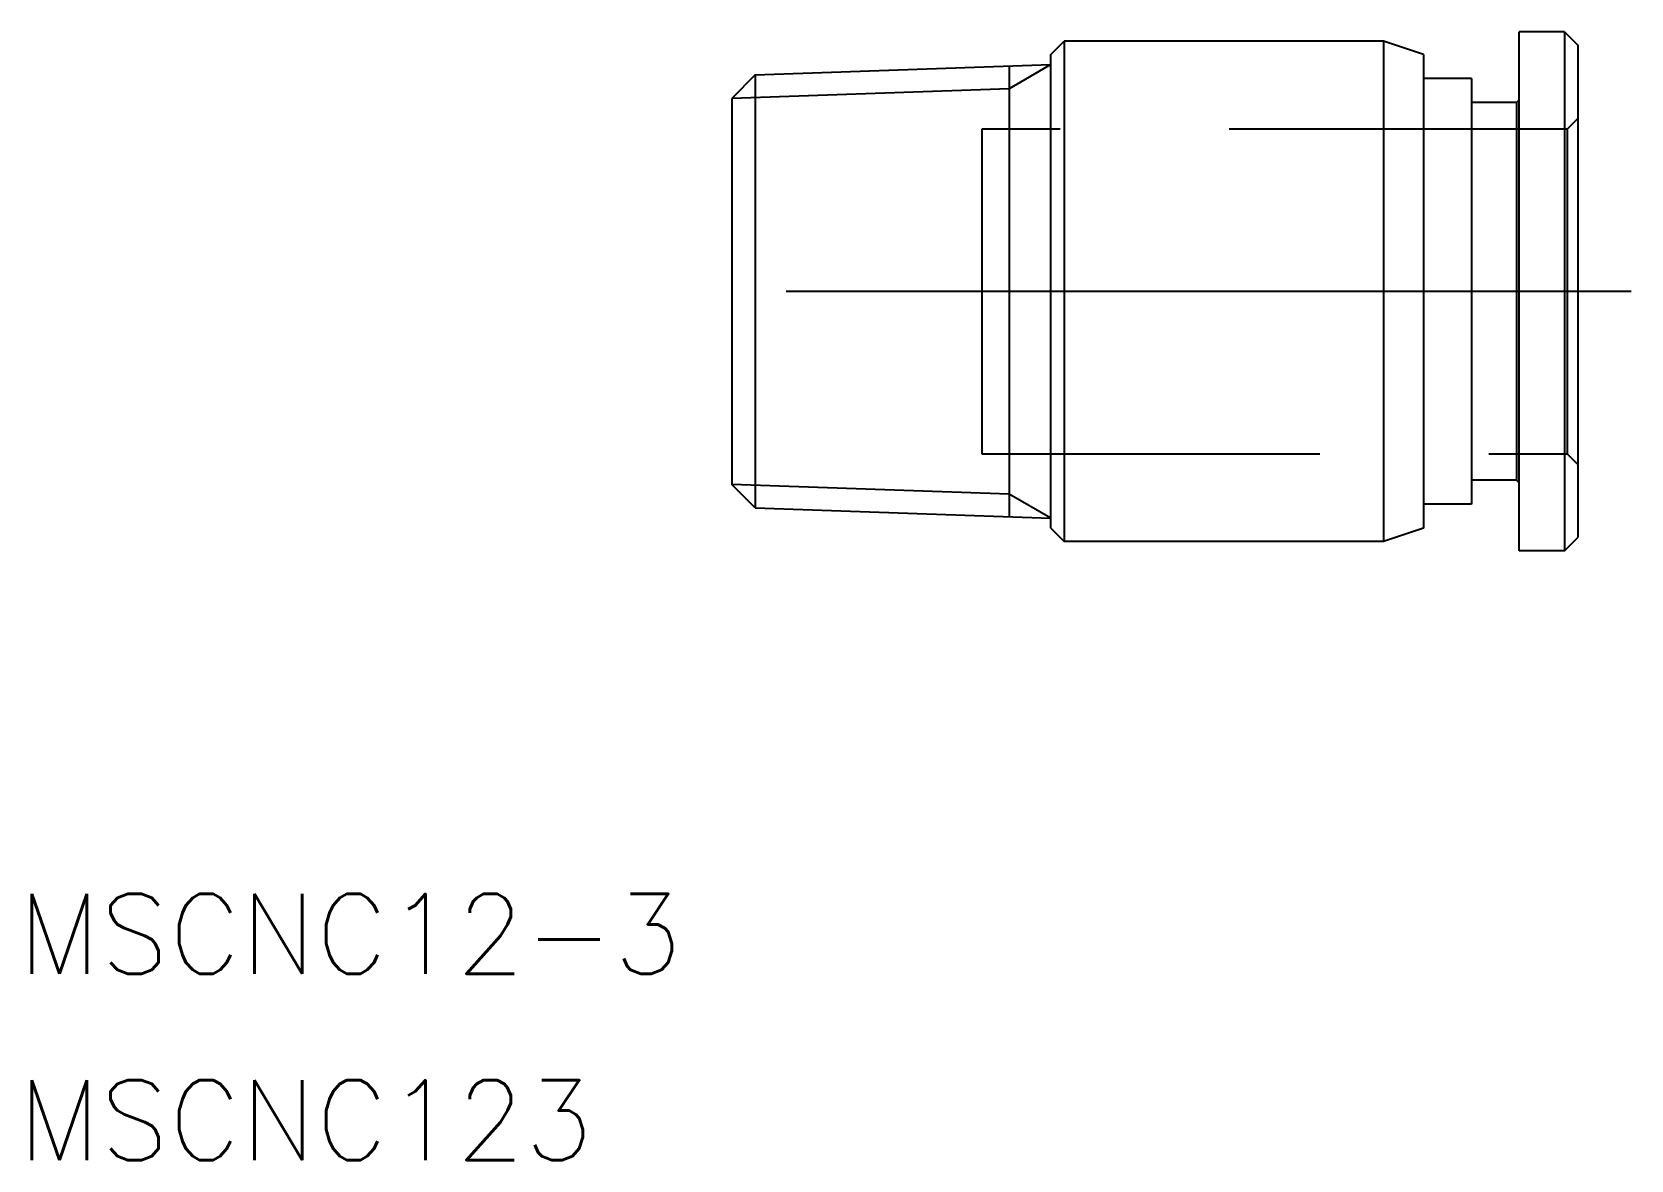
# Model space of a CAD drawing. Extents: x -90 to 13, y -33 to 12.
# Drawn here: x -89.8 to -29.7, y -32.6 to 9.8 of the extents above; entities that cross this region are included whole.
import ezdxf

# ---------------------------------------------------------------- set-up
doc = ezdxf.new("R2010")
doc.units = 0
doc.linetypes.add('CENTER', pattern=[50.8, 31.75, -6.35, 6.35, -6.35])
doc.linetypes.add('DASHED', pattern=[19.05, 12.7, -6.35])
doc.layers.get('0').update_dxf_attribs({"linetype": 'CONTINUOUS'})
doc.layers.add('CENTER', color=1, linetype='CENTER')
doc.styles.get("Standard").update_dxf_attribs({"font": 'txt.shx', "height": 3, "bigfont": 'bigfont.shx'})

msp = doc.modelspace()

# ---------------------------------------------------------------- linework, layer by layer
at = {"color": 7, "linetype": 'CONTINUOUS'}
for p, q in [((-33.935596, -9.75), (-33.935596, 9.75)), ((-32.235596, 9.75), (-33.935596, 9.75)), ((-32.235596, 9.75), (-32.235596, -9.75)), ((-32.235596, 9.75), (-31.735596, 9.25)), ((-51.535596, 8.9), (-51.035596, 9.4)), ((-51.035596, 9.4), (-51.035596, -9.4)), ((-39.035596, 9.4), (-51.035596, 9.4)), ((-39.035596, 9.4), (-39.035596, -9.4)), ((-37.535596, 8.9), (-39.035596, 9.4)), ((-31.735596, 9.25), (-31.735596, -9.25)), ((-62.648622, 8.140227), (-51.535596, 8.528302)), ((-53.113681, 8.473194), (-53.113681, -8.473194)), ((-51.535596, -8.9), (-51.535596, 8.9)), ((-51.535596, -8.528302), (-51.535596, 8.528302)), ((-51.535596, -8.528302), (-51.535596, 8.528302)), ((-51.535596, -8.528302), (-51.535596, 8.528302)), ((-51.535596, -8.528302), (-51.535596, 8.528302)), ((-37.535596, 8.9), (-37.535596, -8.9)), ((-62.648622, 8.140227), (-63.535596, 7.253253)), ((-62.648622, 8.140227), (-62.648622, -8.140227)), ((-35.735596, 8), (-37.535596, 8)), ((-35.735596, 8), (-35.735596, -8)), ((-63.535596, 7.253253), (-63.535596, -7.253253)), ((-34.035596, 7.1), (-35.735596, 7.1)), ((-34.035596, 7.1), (-33.935596, 7.2)), ((-34.035596, 7.1), (-34.035596, -7.1)), ((-34.035596, -7.1), (-35.735596, -7.1)), ((-34.035596, -7.1), (-33.935596, -7.2)), ((-62.648622, -8.140227), (-63.535596, -7.253253)), ((-62.648622, -8.140227), (-51.535596, -8.528302)), ((-35.735596, -8), (-37.535596, -8)), ((-51.535596, -8.9), (-51.035596, -9.4)), ((-37.535596, -8.9), (-39.035596, -9.4)), ((-39.035596, -9.4), (-51.035596, -9.4)), ((-32.235596, -9.75), (-31.735596, -9.25)), ((-32.235596, -9.75), (-33.935596, -9.75))]:
    msp.add_line(p, q, dxfattribs=at)
at = {"color": 3, "linetype": 'CONTINUOUS'}
for p, q in [((-51.535596, 8.528302), (-53.113681, 7.617194)), ((-53.113681, 7.617194), (-63.535596, 7.253253)), ((-53.113681, -7.617194), (-63.535596, -7.253253)), ((-51.535596, -8.528302), (-53.113681, -7.617194))]:
    msp.add_line(p, q, dxfattribs=at)
at = {"color": 3, "linetype": 'DASHED'}
for p, q in [((-32.135596, 6.1), (-54.135596, 6.1)), ((-54.135596, 6.1), (-54.135596, -6.1)), ((-31.735596, 6.5), (-32.135596, 6.1)), ((-32.135596, 6.1), (-32.135596, -6.1)), ((-54.135596, -6.1), (-32.135596, -6.1)), ((-32.135596, -6.1), (-31.735596, -6.5))]:
    msp.add_line(p, q, dxfattribs=at)
at = {"layer": 'CENTER', "color": 1, "linetype": 'CENTER'}
msp.add_line((-29.735596, 0), (-65.535596, 0), dxfattribs=at)

# ---------------------------------------------------------------- texts
at = {"color": 7, "linetype": 'CONTINUOUS'}
for s, p in [('MSCNC12-3', (-90.349596, -25.645341)), ('MSCNC123', (-90.349596, -32.645341))]:
    msp.add_text(s, height=3, dxfattribs=at).set_placement(p)

doc.saveas('drawing.dxf')
